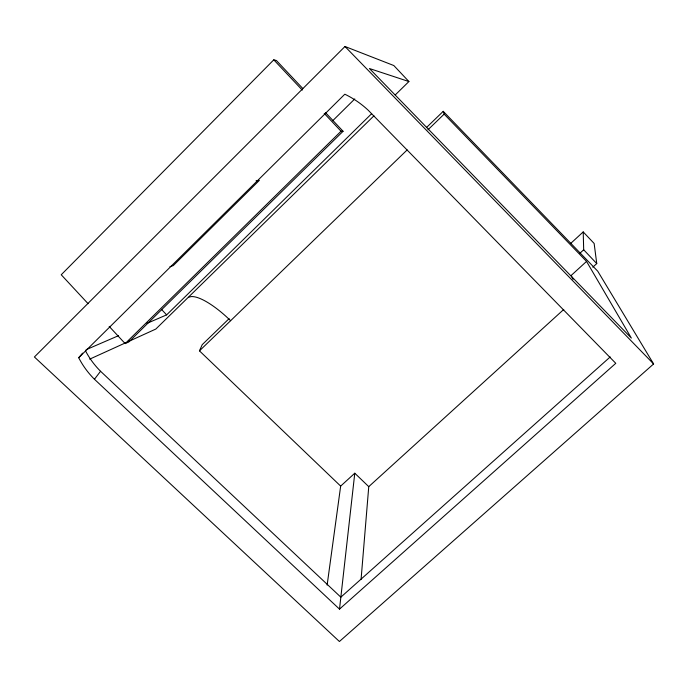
<?xml version="1.0" encoding="UTF-8"?>
<svg xmlns="http://www.w3.org/2000/svg" width="688" height="688" viewBox="0 0 688 688"><rect width="100%" height="100%" fill="white"/><g stroke="black" fill="none" stroke-linecap="round" stroke-linejoin="round"><path stroke-width="1.03" d="M361.071 579.416L368.759 486.648L563.773 309.437M82.569 353.159L78.707 357.726A83.188 78.501 27.7 0 0 94.454 379.26L339.502 609.129L354.784 473.206L368.759 486.648M327.135 585.101L340.663 486.106L354.784 473.206M340.663 486.106L199.46 350.854L202.22 344.662L229.113 318.63M94.454 379.26L100.551 371.262A81.571 77.09 27.9 0 1 85.467 350.76M302.772 88.494L276.395 60.501L273.781 59.83L61.232 274.77L88.107 303.709M395.23 94.961L408.904 81.545L393.828 65.541L344.989 46.492L34.4 356.977L339.408 641.508L653.6 363.952L597.734 271.184L443.227 111.336L426.534 127.486M78.707 357.726L344.817 94.204A92.424 90.704 31.8 0 1 368.226 110.252L615.777 363.316L339.502 609.129M332.674 120.761L354.776 98.934M125.147 343.596L341.033 131.219L343.071 131.27L128.888 341.884L125.147 343.596L109.168 326.387M146.983 323.369L166.625 314.88L371.649 113.692M127.615 341.893L155.815 329.062L373.945 115.825M199.46 350.854L407.158 149.924M427.962 129.791L444.147 114.139L443.227 111.336M570.808 243.328L583.209 231.916L594.14 243.457L596.754 263.59L592.807 267.185M579.752 253.382L583.691 249.778L583.209 231.916M444.147 114.139L586.546 261.414L571.117 275.518L573.052 279.328M610.204 356.943L340.844 597.175L100.551 371.262M89.689 359.145L125.672 342.779M86.12 349.693L118.517 335.684M169.945 266.669L173.238 265.62L259.376 180.342L256.074 180.789M189.037 297.113L191.161 296.605A50.327 14.878 45.6 0 1 226.146 316.497L230.635 320.694M408.904 81.545L369.422 68.516L631.352 338.083L586.546 261.414M344.989 46.492L653.6 363.952M583.691 249.778L596.754 263.59M325.493 112.608L343.071 131.27M273.781 59.83L302.29 90.094M324.22 113.374L341.033 131.219M161.499 309.385L166.625 314.88"/></g></svg>
